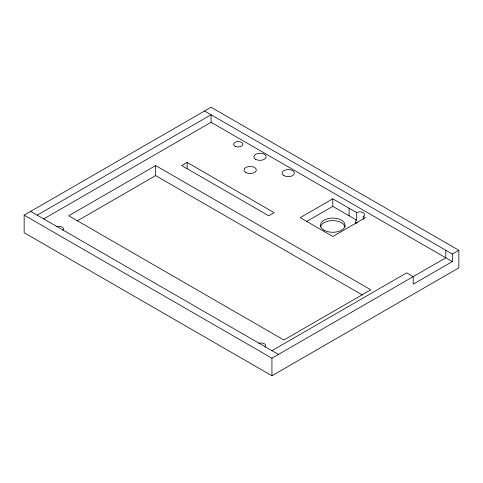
<?xml version="1.0" encoding="UTF-8"?>
<svg xmlns="http://www.w3.org/2000/svg" width="483" height="483" viewBox="0 0 483 483"><rect width="100%" height="100%" fill="white"/><g stroke="black" fill="none" stroke-linecap="round" stroke-linejoin="round"><path stroke-width="0.72" d="M24.15 215.146L211.071 107.232L458.85 250.285L458.85 267.854L271.929 375.768L24.15 232.715L24.15 215.146L271.929 358.199L445.809 257.813L445.809 250.285M37.191 215.146L211.071 114.761L211.071 122.29L43.705 218.92M155.647 165.578L68.707 215.774L283.883 340.008L370.823 289.812L155.647 165.578L155.647 175.619L77.141 220.942M187.162 162.445L181.729 165.578L268.669 215.774L274.103 212.641L187.162 162.445L187.162 168.464M332.787 198.833L300.185 217.658L332.787 236.483L365.39 217.658L363.216 216.402A4.613 2.663 0 0 0 363.216 212.641A4.613 2.663 0 0 0 356.695 212.641L332.787 198.833L332.787 206.362L306.705 221.425M271.929 350.67L406.686 272.871L413.207 276.638L413.207 284.167L452.33 261.581L452.33 254.046L204.55 110.993M452.33 254.046L458.85 250.285M211.071 122.29L452.33 261.581M332.787 206.362L356.695 220.17A4.613 2.663 0 0 0 355.965 223.381M155.647 175.619L362.347 294.956M30.67 211.385L278.45 354.437M363.216 216.402L363.216 219.415M356.695 212.641L356.695 220.17M349.088 208.245L349.088 215.774M271.929 358.199L271.929 375.768M56.62 226.648A4.613 2.663 0 0 1 62.186 227.07A4.613 2.663 0 0 1 62.917 230.282M258.755 343.347A4.613 2.663 0 0 1 264.322 343.769A4.613 2.663 0 0 1 265.052 346.987M320.537 227.082A12.292 7.1 0 0 1 332.787 220.598A12.292 7.1 0 0 1 345.037 227.082M355.965 223.231A4.613 2.663 0 0 1 357.649 222.252M234.98 146.132A4.613 2.663 0 0 0 242.695 144.936A4.613 2.663 0 0 0 237.044 141.676A4.613 2.663 0 0 0 234.98 146.132M255.628 159.305A6.146 3.55 0 0 0 265.916 157.718A6.146 3.55 0 0 0 258.381 153.371A6.146 3.55 0 0 0 255.628 159.305M283.883 175.619A6.146 3.55 0 0 0 294.171 174.031A6.146 3.55 0 0 0 286.636 169.684A6.146 3.55 0 0 0 283.883 175.619M245.847 172.485A6.146 3.55 0 0 0 256.135 170.891A6.146 3.55 0 0 0 248.6 166.544A6.146 3.55 0 0 0 245.847 172.485M324.093 230.204A12.292 7.1 0 0 0 344.663 227.022A12.292 7.1 0 0 0 329.605 218.328A12.292 7.1 0 0 0 324.093 230.204"/></g></svg>
